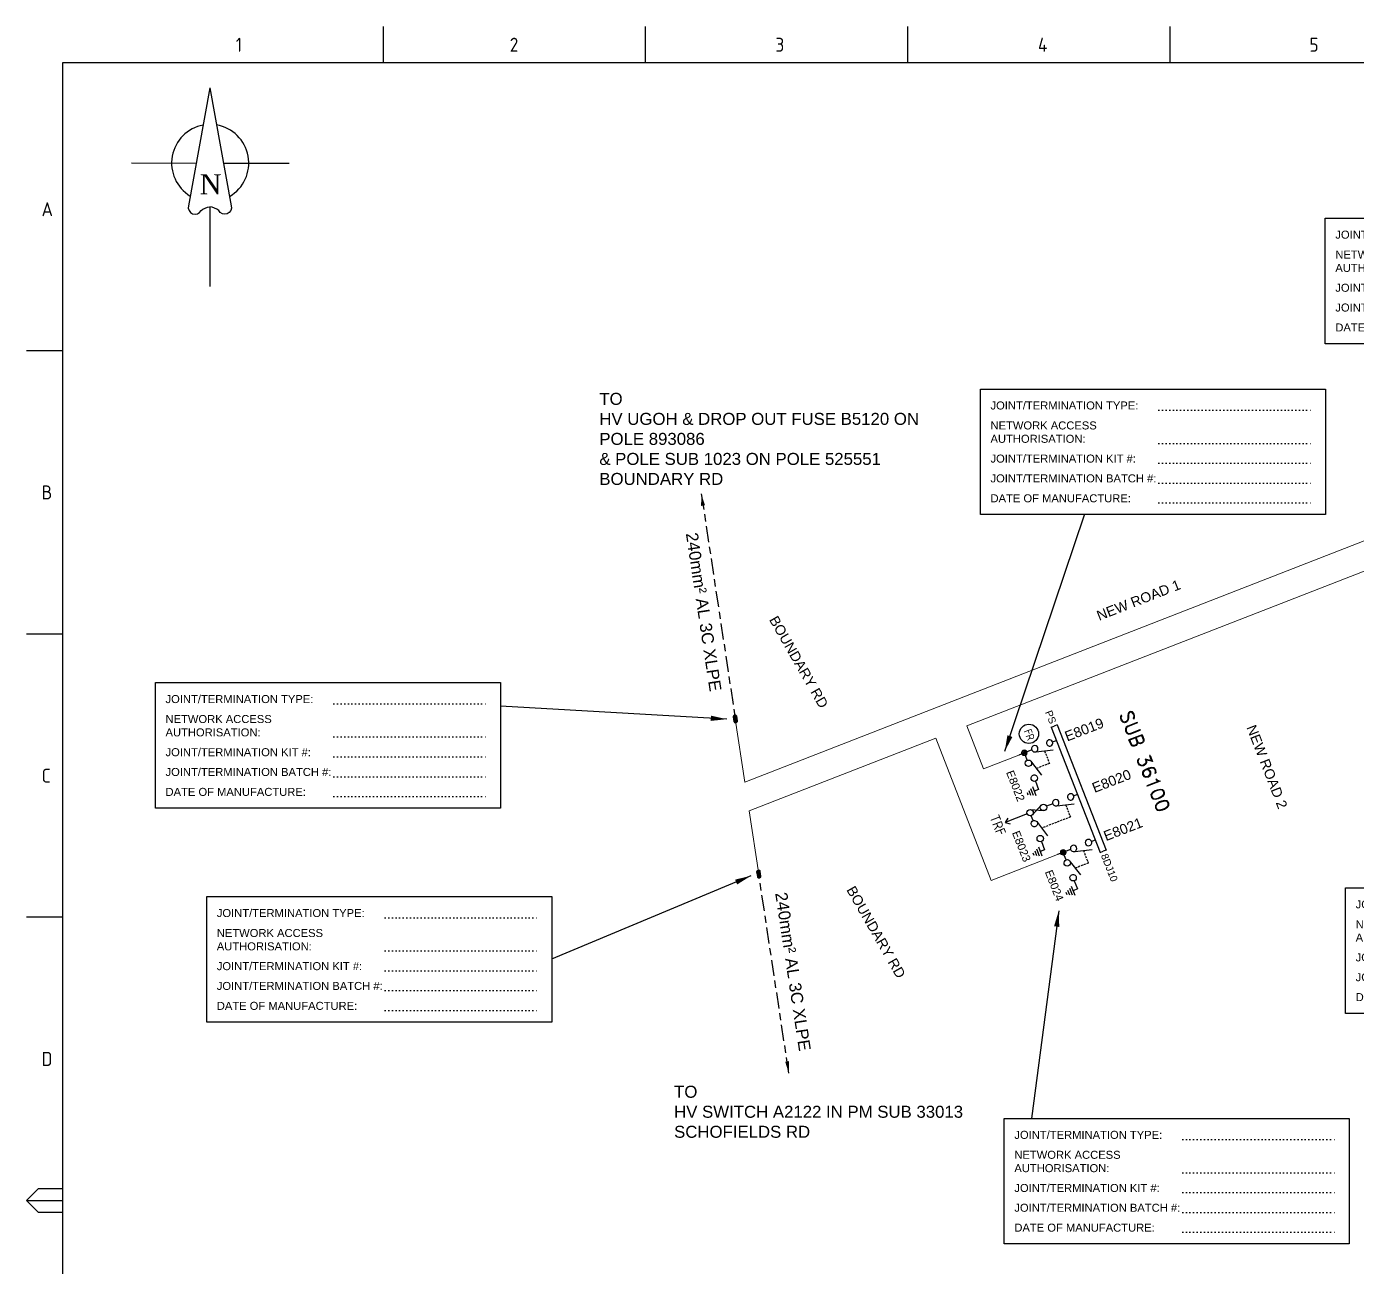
# Paper-space layout 'Sheet 2' of a CAD drawing. Header units: metres, sheet in millimetres. Extents: x -9 to 825, y -5 to 581.
# Drawn here: x -8.7 to 323.7, y 271.2 to 581.1 of the extents above; entities that cross this region are included whole.
import ezdxf
from ezdxf.enums import TextEntityAlignment as Align

# ---------------------------------------------------------------- set-up
doc = ezdxf.new("R2010")
doc.units = ezdxf.units.M
for name, pattern in [('A', [0]), ('Cable Exist UG', [8.2, 4, -1.2, 1.8, -1.2]), ('CENTERX2', [4, 2.5, -0.5, 0.5, -0.5]), ('DASHED', [0.75, 0.5, -0.25]), ('DOTX2', [0.5, 0, -0.5])]:
    doc.linetypes.add(name, pattern=pattern)
doc.layers.get('0').update_dxf_attribs({"color": 6})
for name, color, linetype in [('_User Miscellaneous1', 7, 'Continuous'), ('Equip_HV_NEW', 2, 'Continuous'), ('Equip_SP_HV_NEW', 2, 'Continuous'), ('Mains_HV_NEW_U72', 2, 'Continuous'), ('Notes', 7, 'Continuous'), ('SupportsUG_SP_EXT', 7, 'Continuous')]:
    doc.layers.add(name, color=color, linetype=linetype)
doc.styles.add('ARIAL', font='arial.ttf', dxfattribs={"height": 2})
doc.styles.add('Elec', font='romand__.ttf')
doc.styles.add('iecISOCP', font='isocp.shx')
doc.styles.add('iecNAME', font='times.ttf')
doc.styles.add('IESYMBOL1', font='isocp.shx')
doc.styles.get("Standard").update_dxf_attribs({"font": 'arial.ttf'})
doc.styles.add('SWG_LABEL', font='arial.ttf')
doc.styles.add('SWITCH_LABEL', font='arial.ttf', dxfattribs={"height": 2.5})
doc.linetypes.add('Cable New UG', pattern='A,7,-0.25,["x",Standard,S=2,R=0,X=0.2,Y=-0.8],-2.1', length=9.35)
doc.dimstyles.get("Standard").update_dxf_attribs({"dimtxt": 0.18, "dimasz": 0.18, "dimexe": 0.18, "dimexo": 0.0625, "dimgap": 0.09, "dimtad": 0, "dimtih": 1, "dimtoh": 1, "dimdec": 4, "dimzin": 0, "dimdsep": 46, "dimtxsty": 'Standard', "dimcen": 0.09, "dimadec": 0, "dimazin": 0, "dimtfac": 1, "dimtdec": 4, "dimtofl": 0, "dimtmove": 0, "dimatfit": 3, "dimfxl": 1, "dimtolj": 1, "dimtzin": 0, "dimarcsym": 0})

# ---------------------------------------------------------------- blocks, each defined once
blk = doc.blocks.new('A1_FRAME_TITLE')
at = {"layer": 'Notes', "linetype": 'Continuous'}
for p, q in [((89.14, 574.39), (89.14, 583.39)), ((154.65, 574.39), (154.65, 583.39)), ((220.16, 574.39), (220.16, 583.39)), ((285.67, 574.39), (285.67, 583.39)), ((9, 502.43), (0, 502.43)), ((8.99, 431.68), (0, 431.68)), ((8.99, 360.93), (0, 360.93)), ((0, 290.18), (3, 293.18)), ((3, 293.18), (8.99, 293.18)), ((0, 290.18), (9, 290.18)), ((3, 287.18), (0, 290.18)), ((8.99, 287.18), (3, 287.18))]:
    blk.add_line(p, q, dxfattribs=at)
at = {"layer": 'Notes', "color": 3, "linetype": 'Continuous'}
blk.add_line((9, 574.39), (9, 5.97), dxfattribs=at)
at = {"layer": 'Notes', "color": 3, "linetype": 'Continuous', "flags": 128}
for points in [[(149.5, 574.39), (9, 574.39)], [(824.37, 574.39), (149.5, 574.39)]]:
    blk.add_lwpolyline(points, dxfattribs=at)
blk.add_attdef('DRAFT_NUM', (29.9, 23.29), '', height=2.5, rotation=90)
at = {"layer": 'Notes', "color": 7, "style": 'iecISOCP'}
for s, p in [('1', (52.24, 577.12)), ('2', (120.7, 577.12)), ('3', (187.09, 577.12)), ('4', (252.67, 577.12)), ('5', (320.5, 577.12)), ('A', (3.74, 536.06)), ('B', (3.74, 465.31)), ('C', (3.74, 394.56)), ('D', (3.74, 323.81))]:
    blk.add_text(s, height=3.5, dxfattribs=at).set_placement(p)
at = {"layer": 'Notes', "color": 7, "style": 'iecISOCP', "flags": 8}
blk.add_attdef('VERSION_NO', text='', height=2.5, rotation=90, dxfattribs=at).set_placement((302.04, 43.81), align=Align.MIDDLE_CENTER)
at = {"layer": 'Notes', "color": 7, "style": 'iecISOCP'}
for tag, p in [('CAP_NO', (513.19, 43.46)), ('IE_NUM', (513.05, 37.81)), ('REF_No_1', (335.24, 32.31)), ('REF_1', (362.52, 32.31)), ('GEN_WO', (441.71, 31.76)), ('HV_SWITCH', (513.46, 32.16)), ('REF_No_2', (335.24, 26.31)), ('REF_2', (362.52, 26.31)), ('OH_WO', (441.71, 25.81)), ('UBD_REF', (513.05, 25.83)), ('REF_No_3', (335.24, 20.31)), ('REF_3', (362.52, 20.31)), ('UG_WO', (441.71, 20.05)), ('GIS_MAP_No', (513.05, 20.04)), ('REF_No_4', (335.24, 14.31)), ('REF_4', (362.52, 14.31)), ('HV_OP_DIAG', (513.33, 14.2)), ('SUB_WO', (441.71, 13.81)), ('LGA', (512.95, 7.78))]:
    blk.add_attdef(tag, p, '', height=2.5, dxfattribs=at)
at = {"layer": 'Notes', "style": 'iecISOCP'}
for tag, p in [('T1', (684.37, 39.47)), ('T2', (684.37, 34.35)), ('T3', (684.37, 28.92)), ('T4', (684.37, 23.66)), ('T5', (684.37, 18.23)), ('T6', (684.37, 12.97))]:
    blk.add_attdef(tag, text='', height=3.5, dxfattribs=at).set_placement(p, align=Align.CENTER)
at = {"layer": 'Notes', "color": 7, "style": 'iecISOCP'}
for tag, p in [('scale', (567.76, 33.27)), ('DRAWN', (567.76, 24.93)), ('DATE', (567.76, 16.88)), ('CHD', (567.76, 8.37)), ('DESIGN', (605.62, 9.15))]:
    blk.add_attdef(tag, text='', height=2.5, dxfattribs=at).set_placement(p, align=Align.CENTER)
at = {"layer": 'Notes', "color": 4, "style": 'iecISOCP'}
blk.add_attdef('NUM', text='', height=7, dxfattribs=at).set_placement((792.37, 20.12), align=Align.MIDDLE_CENTER)
at = {"layer": 'Notes', "color": 1, "style": 'iecISOCP'}
blk.add_attdef('REV', text='', height=5, dxfattribs=at).set_placement((820.05, 17.1), align=Align.CENTER)
at = {"layer": 'Notes', "color": 7, "style": 'iecISOCP'}
for tag, p in [('NS', (790.71, 8.12)), ('SHTS', (805.41, 8.12))]:
    blk.add_attdef(tag, text='', height=2.5, dxfattribs=at).set_placement(p, align=Align.MIDDLE)
at = {"layer": 'Notes', "style": 'iecISOCP'}
blk.add_attdef('ExportID', (9.08, 2.39), '', height=2.5, dxfattribs=at)
at = {"layer": 'Notes', "style": 'iecISOCP', "flags": 1}
for tag, p in [('ProjectType', (14.17, -26.8)), ('ProjectNumber', (23.56, -26.82)), ('DrawingNumber', (35.51, -26.8)), ('ProjectDescription', (47.56, -26.83)), ('ExportDate', (60.28, -26.79)), ('ExportUserName', (69.15, -26.8)), ('DesignerCompanyName', (81.48, -26.79)), ('ExportAreaOfInterest', (97.1, -26.81)), ('GIS_SUCCESS', (112, -26.78)), ('CAD_SUCCESS', (121.79, -26.78)), ('DEPOTCODE', (132.11, -26.88)), ('ExportCategories', (140.08, -26.8)), ('Comments', (154.38, -26.88))]:
    blk.add_attdef(tag, p, '', height=1, dxfattribs=at)
blk = doc.blocks.new('NorthPnt 11(NP11)')
for p, q in [((-19.7, 0.02), (-3.49, 0)), ((3.32, 0), (19.7, -0.02)), ((-0.08, -10.94), (-0.08, -30.8))]:
    blk.add_line(p, q)
for points in [[(-0.08, 18.81), (-5.43, -10.68, 0.877048), (-2.29, -11.9, -0.1543), (-0.08, -10.94, 0.090511)], [(-0.08, 18.81), (5.26, -10.68, -0.877048), (2.13, -11.9, 0.1543), (-0.08, -10.94, -0.090511)]]:
    blk.add_lwpolyline(points, format="xyb")
for start, end in [(100.5988, 238.8643), (300.0994, 80.4374)]:
    blk.add_arc((0, 0), 9.64, start, end)
at = {"color": 7, "style": 'iecNAME'}
blk.add_text('N', height=5.02, dxfattribs=at).set_placement((-2.62, -7.82))
blk = doc.blocks.new('HV_STJ_NEW')
blk.add_hatch(color=256).paths.add_polyline_path([(-0.91, 0.13), (-0.91, -0.13, 0.414214), (-0.59, -0.45), (0.59, -0.45, 0.414214), (0.91, -0.13), (0.91, 0.13, 0.414214), (0.59, 0.45), (-0.59, 0.45, 0.414214)])
blk.add_lwpolyline([(-0.91, 0.13), (-0.91, -0.13, 0.414214), (-0.59, -0.45), (0.59, -0.45, 0.414214), (0.91, -0.13), (0.91, 0.13, 0.414214), (0.59, 0.45), (-0.59, 0.45, 0.414214)], format="xyb", close=True)
for tag, flags, p in [('ORIENTATION', 9, (1.5, 0)), ('OWNED_BY', 9, (1.5, -0.8)), ('OPERATED_BY', 9, (1.5, -1)), ('TYPE', 9, (1.5, -1.4)), ('OPERATING_VOLTAGE', 9, (1.5, -1.6)), ('CONSTRUCTED_VOLTAGE', 9, (1.5, -1.8)), ('Z', 1, (1.5, -2.2)), ('USAGE', 9, (1.5, -0.2)), ('LEGEND', 9, (1.5, -0.4)), ('NOTES', 9, (1.5, -0.6)), ('MAINTAINED_BY', 9, (1.5, -1.2)), ('NUMBER_OF_PHASES', 9, (1.5, -2))]:
    blk.add_attdef(tag, text='', height=0.2, dxfattribs=dict(flags=flags)).set_placement(p, align=Align.MIDDLE_LEFT)
blk = doc.blocks.new('SWG_SIE_TRF_NOES_NEW')
for p, q in [((7.01, 0.8), (2.79, 1.95)), ((14.68, 0), (20.54, 0))]:
    blk.add_line(p, q)
at = {"linetype": 'DASHED'}
blk.add_lwpolyline([(4.9, 1.38), (4.9, 4.64), (12.61, 4.64)], dxfattribs=at)
for points in [[(2.2, 0.01), (1.2, 0.01)], [(19.54, -0.75), (20.54, 0), (19.54, 0.75)], [(7.8, 0), (9.45, 0)]]:
    blk.add_lwpolyline(points)
for points in [[(3, -0.79, 1), (3, 0.81, 1)], [(7, -0.8, 1), (7, 0.8, 1)]]:
    blk.add_lwpolyline(points, format="xyb", close=True)
at = {"flags": 1}
blk.add_attdef('Z', (0, 0), '', height=0.2, dxfattribs=at)
at = {"style": 'SWITCH_LABEL', "flags": 9}
blk.add_attdef('STREET_CODE', text='', height=0.2, dxfattribs=at).set_placement((0, -0.2), align=Align.MIDDLE_LEFT)
at = {"flags": 9}
for tag, p in [('ORIENTATION', (0, -0.4)), ('SUBURB', (0, -1)), ('STREETNAME', (0, -1.2)), ('OPERATED_BY', (0, -2.11)), ('PARENT', (0, -0.6)), ('USAGE', (0, -0.8)), ('LOCATION', (0, -1.4)), ('NOTES', (0, -1.6)), ('OWNED_BY', (0, -1.89)), ('MAINTAINED_BY', (0, -2.32))]:
    blk.add_attdef(tag, text='', height=0.2, dxfattribs=at).set_placement(p, align=Align.MIDDLE_LEFT)
blk = doc.blocks.new('SWG_FUSE_NEW')
for points in [[(1.15, 0.72), (4.04, -0.71)], [(1.16, -0.72), (4.04, 0.73)]]:
    blk.add_lwpolyline(points)
for centre in [(0.8, 0), (4.4, 0.01)]:
    blk.add_circle(centre, 0.8)
blk = doc.blocks.new('SWG_SIE_TRF_NEW')
at = {"linetype": 'CENTERX2'}
blk.add_blockref('SWG_SIE_TRF_NOES_NEW', (0, 0), dxfattribs=at)
at = {"linetype": 'CENTERX2', "rotation": 180}
blk.add_blockref('SWG_FUSE_NEW', (14.68, 0), dxfattribs=at)
at = {"style": 'IESYMBOL1'}
blk.add_text('TRF', height=2.5, rotation=89.9826, dxfattribs=at).set_placement((22.51, -0.05), align=Align.MIDDLE_CENTER)
blk = doc.blocks.new('SWG_SIE_SU_NEW')
blk.add_line((5.81, 0.79), (1.59, 1.94))
at = {"linetype": 'A', "lineweight": 0}
for p, q in [((7.98, 0.35), (7.98, -0.37)), ((8.18, -0.58), (8.18, 0.56)), ((8.38, 0.66), (8.38, -0.68)), ((8.58, -0.71), (8.58, 0.69)), ((8.78, 0.66), (8.78, -0.68)), ((8.98, -0.59), (8.98, 0.56)), ((9.18, 0.35), (9.18, -0.38))]:
    blk.add_line(p, q, dxfattribs=at)
at = {"linetype": 'DASHED'}
blk.add_lwpolyline([(3.7, 1.36), (3.7, 4.73), (7.22, 4.73)], dxfattribs=at)
for points in [[(1, 0), (0, 0)], [(6.6, -0.01), (10.1, -0.01)]]:
    blk.add_lwpolyline(points)
for points in [[(1.8, -0.8, 1), (1.8, 0.8, 1)], [(5.8, -0.81, 1), (5.8, 0.79, 1)]]:
    blk.add_lwpolyline(points, format="xyb", close=True)
at = {"linetype": 'A', "lineweight": 0}
blk.add_circle((8.58, -0.01), 0.7, dxfattribs=at)
at = {"style": 'SWG_LABEL', "flags": 8}
blk.add_attdef('ASSET_NUM', text='', height=2.5, rotation=179.9544, dxfattribs=at).set_placement((-2.4, 0.01), align=Align.MIDDLE_LEFT)
at = {"flags": 1}
blk.add_attdef('Z', (0, 0), '', height=0.2, dxfattribs=at)
at = {"style": 'SWITCH_LABEL', "flags": 9}
blk.add_attdef('STREET_CODE', text='', height=0.2, dxfattribs=at).set_placement((0, 0), align=Align.MIDDLE_LEFT)
at = {"flags": 9}
for tag, p in [('OPERATED_BY', (-0.01, -1.84)), ('ORIENTATION', (0, -0.2)), ('SUBURB', (0, -0.8)), ('STREETNAME', (0, -1)), ('OWNED_BY', (-0.01, -1.62)), ('MAINTAINED_BY', (-0.01, -2.05)), ('PARENT', (0, -0.4)), ('USAGE', (0, -0.6)), ('LOCATION', (0, -1.2)), ('NOTES', (0, -1.4))]:
    blk.add_attdef(tag, text='', height=0.2, dxfattribs=at).set_placement(p, align=Align.MIDDLE_LEFT)
blk = doc.blocks.new('SWG_SIE_ES_NEW')
for p, q in [((-5.79, 0.78), (-1.79, 1.93)), ((0.01, -1.21), (2.41, -1.21)), ((0.31, -1.81), (2.11, -1.81)), ((0.61, -2.41), (1.81, -2.41)), ((0.92, -3.01), (1.52, -3.01))]:
    blk.add_line(p, q)
for points in [[(-5.79, -0.82, -1), (-5.79, 0.78, -1)], [(-1.79, -0.81, -1), (-1.79, 0.79, -1)]]:
    blk.add_lwpolyline(points, format="xyb", close=True)
for points in [[(-6.59, -0.02), (-7.89, -0.02)], [(-0.99, -0.01), (1.21, -0.01), (1.21, -1.21)]]:
    blk.add_lwpolyline(points)
at = {"flags": 1}
blk.add_attdef('Z', (0, 0), '', height=0.2, dxfattribs=at)
at = {"style": 'SWITCH_LABEL', "flags": 9}
blk.add_attdef('STREET_CODE', text='', height=0.2, dxfattribs=at).set_placement((0, -0.2), align=Align.MIDDLE_LEFT)
at = {"flags": 9}
for tag, p in [('ORIENTATION', (0, -0.4)), ('SUBURB', (0, -1)), ('STREETNAME', (0, -1.2)), ('OPERATED_BY', (0, -2.01)), ('PARENT', (0, -0.6)), ('USAGE', (0, -0.8)), ('LOCATION', (0, -1.4)), ('NOTES', (0, -1.6)), ('OWNED_BY', (0, -1.78)), ('MAINTAINED_BY', (0, -2.21))]:
    blk.add_attdef(tag, text='', height=0.2, dxfattribs=at).set_placement(p, align=Align.MIDDLE_LEFT)
at = {"style": 'ARIAL', "flags": 8}
blk.add_attdef('ASSET_NUM', text='', height=2, dxfattribs=at).set_placement((14.3, -5.09), align=Align.MIDDLE_RIGHT)
blk = doc.blocks.new('FAULT_INDIC_SE')
blk.add_circle((0, 0), 2.4)
at = {"insert": (-1.15, 1), "char_height": 2, "width": 2.7042, "attachment_point": 1, "style": 'iecISOCP'}
blk.add_mtext('FR', dxfattribs=at)
blk = doc.blocks.new('*U97')
for p, q in [((-1.6, 0), (-1.6, 33.55)), ((-1.6, 33.55), (-0.8, 33.55)), ((0, 33.55), (-0.8, 33.55)), ((0, 0), (0, 33.55)), ((-1.6, 0), (-0.8, 0)), ((0, 0), (-0.8, 0))]:
    blk.add_line(p, q)
at = {"style": 'ARIAL'}
blk.add_attdef('SWG_TYPE', text='', height=1.8, rotation=90, dxfattribs=at).set_placement((-0.8, 34.29), align=Align.MIDDLE_LEFT)
blk.add_attdef('SUB_TYPE', text='', height=1.8, rotation=90, dxfattribs=at).set_placement((-0.8, -0.76), align=Align.MIDDLE_RIGHT)
blk = doc.blocks.new('JOINT TERMINATION STICKER')
at = {"color": 0, "linetype": 'DOTX2', "ltscale": 2}
for p, q in [((55.75, 32.56), (104.06, 32.56)), ((55.75, 22.22), (104.06, 22.22)), ((55.75, 16.03), (104.06, 16.03)), ((55.75, 9.81), (104.06, 9.81)), ((55.75, 3.62), (104.06, 3.62))]:
    blk.add_line(p, q, dxfattribs=at)
at = {"color": 0}
blk.add_lwpolyline([(0, 39.18), (107.73, 39.18), (107.73, 0), (0, 0)], close=True, dxfattribs=at)
at = {"color": 0, "char_height": 2.5, "width": 119.2652, "attachment_point": 1, "style": 'ARIAL'}
for s, insert in [('JOINT/TERMINATION TYPE:', (3.15, 35.29)), ('NETWORK ACCESS\\PAUTHORISATION:', (3.15, 29.06)), ('JOINT/TERMINATION KIT #:', (3.15, 18.71)), ('JOINT/TERMINATION BATCH #:', (3.15, 12.53)), ('\\PDATE OF MANUFACTURE:', (3.15, 10.48))]:
    blk.add_mtext(s, dxfattribs=dict(at, insert=insert))
at = {"color": 0, "style": 'ARIAL'}
for tag, p in [('JOINT/TERMINATION_TYPE', (55.75, 31.96)), ('NETWORK_ACCESS_AUTHORISATION', (55.75, 21.61)), ('JOINT/TERMINATION_KIT', (55.75, 15.43)), ('JOINT/TERMINATION_BATCH#', (55.75, 9.2)), ('DATE_OF_MANUFACTURE', (55.75, 3.1))]:
    blk.add_attdef(tag, text='', height=2.5, dxfattribs=at).set_placement(p, align=Align.BOTTOM_LEFT)

psp = doc.layouts.new('Sheet 2')

# ---------------------------------------------------------------- linework, layer by layer
at = {"layer": 'Mains_HV_NEW_U72', "color": 2, "linetype": 'Cable New UG', "lineweight": 0, "flags": 128}
for points in [[(170.71, 392.34), (541.67, 536.89)], [(226.19, 406.45), (326.47, 445.52)], [(168.31, 408.17), (170.71, 392.34)], [(239.12, 399.15), (230.36, 395.74), (226.19, 406.45)], [(171.78, 385.25), (218.37, 403.4)], [(248.81, 374.28), (232.23, 367.81), (218.37, 403.4)], [(171.78, 385.25), (174.18, 369.42)]]:
    psp.add_lwpolyline(points, dxfattribs=at)

# ---------------------------------------------------------------- block references
at = {"layer": 'Equip_HV_NEW', "linetype": 'CENTERX2', "rotation": 201.288879481625}
psp.add_blockref('*U97', (247.26, 406.07), dxfattribs=at).add_auto_attribs({'SUB_TYPE': 'PS', 'SWG_TYPE': '8DJ10'})
at = {"layer": 'Equip_HV_NEW', "linetype": 'CENTERX2', "rotation": 291.2888794816251}
psp.add_blockref('FAULT_INDIC_SE', (241.67, 404.44), dxfattribs=at)
at = {"layer": 'Equip_HV_NEW', "linetype": 'CENTERX2'}
ref = psp.add_blockref('SWG_SIE_SU_NEW', (248.53, 402.81), dxfattribs=dict(at, rotation=201.288879481625))
ref.add_attrib('ASSET_NUM', 'E8019', dxfattribs={"layer": '0', "height": 2.5, "rotation": 21.2433, "style": 'SWG_LABEL'}).set_placement((250.77, 403.67), align=Align.MIDDLE_LEFT)
ref = psp.add_blockref('SWG_SIE_ES_NEW', (243.67, 391.71), dxfattribs=dict(at, rotation=291.2888794816251))
ref.add_attrib('ASSET_NUM', 'E8022', dxfattribs={"layer": '0', "height": 2, "rotation": 291.2889, "style": 'ARIAL'}).set_placement((239.79, 387.67), align=Align.MIDDLE_RIGHT)
ref = psp.add_blockref('SWG_SIE_TRF_NEW', (254.9, 389.78), dxfattribs=dict(at, rotation=201.288879481625))
ref.add_attrib('ASSET_NUM', 'E8020', dxfattribs={"layer": '0', "height": 2.5, "rotation": 21.2433, "style": 'SWG_LABEL'}).set_placement((257.6, 390.83), align=Align.MIDDLE_LEFT)
ref = psp.add_blockref('SWG_SIE_ES_NEW', (245.15, 376.63), dxfattribs=dict(at, rotation=291.2888794816251))
ref.add_attrib('ASSET_NUM', 'E8023', dxfattribs={"layer": '0', "height": 2, "rotation": 291.2889, "style": 'ARIAL'}).set_placement((241.27, 372.59), align=Align.MIDDLE_RIGHT)
ref = psp.add_blockref('SWG_SIE_SU_NEW', (258.23, 377.93), dxfattribs=dict(at, rotation=201.288879481625))
ref.add_attrib('ASSET_NUM', 'E8021', dxfattribs={"layer": '0', "height": 2.5, "rotation": 21.2433, "style": 'SWG_LABEL'}).set_placement((260.47, 378.79), align=Align.MIDDLE_LEFT)
ref = psp.add_blockref('SWG_SIE_ES_NEW', (253.37, 366.83), dxfattribs=dict(at, rotation=291.2888794816251))
ref.add_attrib('ASSET_NUM', 'E8024', dxfattribs={"layer": '0', "height": 2, "rotation": 291.2889, "style": 'ARIAL'}).set_placement((249.48, 362.79), align=Align.MIDDLE_RIGHT)
at = {"layer": 'Equip_SP_HV_NEW', "linetype": 'Cable New UG', "lineweight": 0, "rotation": 278.6025917342833}
for p in [(168.31, 408.17), (174.18, 369.42)]:
    psp.add_blockref('HV_STJ_NEW', p, dxfattribs=at)
at = {"layer": 'Notes'}
psp.add_blockref('NorthPnt 11(NP11)', (37.12, 547.01), dxfattribs=at)
at = {"layer": 'Notes', "lineweight": 5, "xscale": 0.8, "yscale": 0.8, "zscale": 0.8}
for p in [(315.7, 501.89), (229.55, 459.22), (23.44, 385.89), (320.78, 334.63), (36.25, 332.45), (235.51, 277.05)]:
    psp.add_blockref('JOINT TERMINATION STICKER', p, dxfattribs=at)
at = {"layer": 'SupportsUG_SP_EXT'}
psp.add_blockref('A1_FRAME_TITLE', (-8.74, -2.32), dxfattribs=at)

# ---------------------------------------------------------------- texts
at = {"layer": 'Notes', "linetype": 'Continuous', "lineweight": 0, "char_height": 3, "attachment_point": 1}
for s, width, insert in [('TO\\PHV UGOH & DROP OUT FUSE B5120 ON POLE 893086\\P& POLE SUB 1023 ON POLE 525551 BOUNDARY RD', 82.528, (134.34, 489.61)), ('TO\\PHV SWITCH A2122 IN PM SUB 33013\\PSCHOFIELDS RD', 72.0443, (153.02, 316.55))]:
    psp.add_mtext_dynamic_manual_height_columns(s, width=width, gutter_width=4, heights=[0], dxfattribs=dict(at, insert=insert))
at = {"layer": 'Notes', "linetype": 'Continuous', "lineweight": 0, "attachment_point": 1}
for s, width, insert, char_height, rotation in [('240mm² AL 3C XLPE', 39.869, (158.91, 454.92), 3, 278.6026), ('NEW ROAD 1', 26.9795, (258.3, 434.99), 2.5, 21.2889), ('BOUNDARY RD', 26.9795, (178.85, 434.2), 2.5, 299.7834), ('NEW ROAD 2', 26.9795, (298.3, 406.97), 2.5, 291.2889), ('BOUNDARY RD', 26.9795, (198.16, 366.74), 2.5, 299.7834), ('240mm² AL 3C XLPE', 39.869, (181.23, 365.09), 3, 278.6026)]:
    psp.add_mtext_dynamic_manual_height_columns(s, width=width, gutter_width=4, heights=[0], dxfattribs=dict(at, insert=insert, char_height=char_height, rotation=rotation))
at = {"layer": 'Notes', "color": 0, "insert": (270.64, 397.58), "char_height": 3.5, "width": 29.6758, "attachment_point": 5, "rotation": 291.2889, "line_spacing_factor": 1.2, "style": 'Elec'}
psp.add_mtext('SUB 36100', dxfattribs=at)

# ---------------------------------------------------------------- leaders
at = {"layer": '_User Miscellaneous1', "linetype": 'Cable Exist UG'}
for points in [[(159.81, 464.41), (168.31, 408.17)], [(181.7, 319.66), (174.18, 369.42)]]:
    psp.add_leader(points, dimstyle='Standard', override={"dimasz": 3, "dimgap": 0.09, "dimtad": 0}, dxfattribs=at)
at = {"layer": 'Notes', "linetype": 'Continuous', "lineweight": 0}
for points in [[(235.63, 400.09), (255.56, 459.17)], [(166.18, 408.1), (109.62, 411.31)], [(172.21, 368.97), (122.43, 348.12)], [(249.12, 360.26), (242.3, 308.39)]]:
    psp.add_leader(points, dimstyle='Standard', override={"dimasz": 4, "dimgap": 0.09, "dimtad": 0}, dxfattribs=at)

doc.saveas('drawing.dxf')
